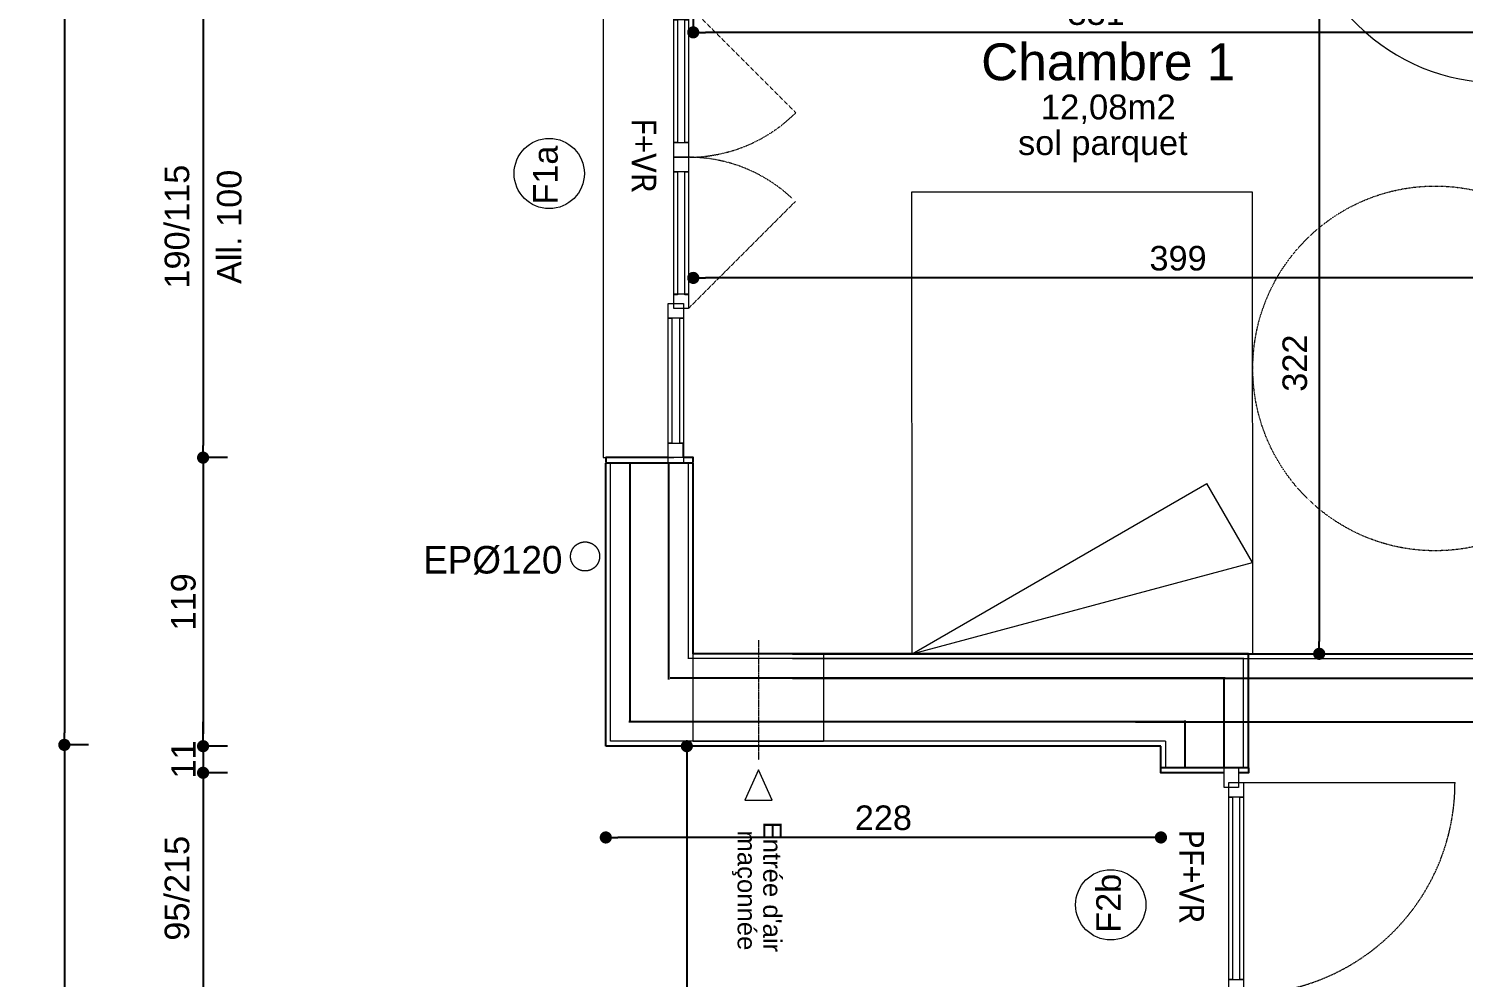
# Model space of a CAD drawing. Header units: centimetres. Extents: x 16433 to 114398, y -50094 to -12305.
# Drawn here: x 30839 to 31429, y -29435 to -29045 of the extents above; entities that cross this region are included whole.
import ezdxf

# ---------------------------------------------------------------- set-up
doc = ezdxf.new("R2010")
doc.units = ezdxf.units.CM
doc.header["$LTSCALE"] = 0.5
for name, pattern in [('prelem_vmc', [0.222222, 0.111111, -0.111111]), ('prlm_eu-4', [1.574803, 0.984252, -0.19685, 0.19685, -0.19685]), ('Style de ligne -1', [0.41664, 0.20828, -0.20836]), ('Style de ligne -2', [0.694425, 0.48607, -0.208355]), ('Style de ligne -5', [0.20828, 0.069425, -0.138855])]:
    doc.linetypes.add(name, pattern=pattern)
doc.layers.get('0').update_dxf_attribs({"linetype": 'CONTINUOUS'})
doc.layers.get('DEFPOINTS').update_dxf_attribs({"linetype": 'CONTINUOUS'})
doc.layers.add('3-BAT C-Niveau -2', color=7, linetype='CONTINUOUS')
doc.styles.add('Futura Book', font='')
doc.styles.add('Futura Std Book', font='')
doc.styles.add('Helvetica', font='')
doc.styles.add('Lucida Grande', font='')
doc.styles.get('Futura Book').set_extended_font_data('Futura Book')
doc.styles.get('Futura Std Book').set_extended_font_data('Futura Std Book')
doc.styles.get('Helvetica').set_extended_font_data('Helvetica')
doc.styles.get('Lucida Grande').set_extended_font_data('Lucida Grande')
doc.dimstyles.new('IS', dxfattribs={"dimtxt": 10.08724, "dimasz": 5.007446, "dimexe": 2, "dimexo": 10, "dimgap": 3, "dimtad": 1, "dimdec": 1, "dimtxsty": 'Helvetica', "dimblk": 'DOT', "dimblk1": 'DOT', "dimblk2": 'DOT', "dimcen": 0, "dimdle": 10, "dimazin": 0, "dimtfac": 0.8, "dimtdec": 1, "dimtix": 1, "dimtmove": 0, "dimatfit": 0, "dimldrblk": 'VW_FILLEDARROW-1', "dimfxl": 10, "dimfxlon": 1, "dimfrac": 2, "dimtolj": 1, "dimarcsym": 0})

# ---------------------------------------------------------------- blocks, each defined once
blk = doc.blocks.new('Groupe-55-1')
at = {"color": 7, "linetype": 'Continuous', "lineweight": 18}
for p, q in [((16523.13, -45693.04), (16586.08, -45823.61)), ((16523.13, -45693.04), (16549.22, -45830.59)), ((16523.13, -45693.04), (16614.5, -45799.12)), ((16586.08, -45823.61), (16614.55, -45799.07)), ((16586.08, -45823.61), (16549.15, -45830.6))]:
    blk.add_line(p, q, dxfattribs=at)
at = {"color": 7, "linetype": 'Continuous', "lineweight": 18, "flags": 128}
blk.add_lwpolyline([(16709.8, -45657.64), (16735.89, -45795.18), (16549.22, -45830.59), (16523.13, -45693.04)], close=True, dxfattribs=at)
blk = doc.blocks.new('PORTE 83_204')
at = {"color": 7, "linetype": 'Continuous', "lineweight": 13, "flags": 128}
for points in [[(38.5, 2.5), (38.5, 85.5), (42.5, 85.5), (42.5, 2.5)], [(-45.5, 2.5), (-41.5, 2.5), (-41.5, -2.5), (-45.5, -2.5)], [(41.5, 2.5), (45.5, 2.5), (45.5, -2.5), (41.5, -2.5)]]:
    blk.add_lwpolyline(points, close=True, dxfattribs=at)
at = {"color": 7, "linetype": 'Continuous', "lineweight": 5}
blk.add_arc((41.5, 2.5), 83.05, 92.06969, 180, dxfattribs=at)
at = {"color": 7, "insert": (28.91, 14.76), "char_height": 7.55165, "width": 66.7422, "attachment_point": 1, "rotation": 90, "line_spacing_factor": 0.962448, "style": 'Futura Book'}
blk.add_mtext('\\pt10.172,20.344,30.516,40.688,50.86,61.032,71.205,81.407,91.526,101.72,111.92,122.03,132.23,142.42,152.62,162.74,172.93,183.13,193.25,203.44,213.64,223.76;PP 83*204', dxfattribs=at)
blk = doc.blocks.new('Sol parquet')
at = {"color": 7, "insert": (0, -0.78), "char_height": 10.0872, "width": 92.0341, "attachment_point": 2, "line_spacing_factor": 0.834288, "style": 'Helvetica'}
blk.add_mtext('\\pt41.872,83.623;sol parquet', dxfattribs=at)
blk = doc.blocks.new('Groupe-65-1')
at = {"color": 7, "linetype": 'Style de ligne -5', "lineweight": 13}
blk.add_circle((16678.5, -45882.59), 75, dxfattribs=at)
at = {"color": 7}
blk.add_blockref('Groupe-55-1', (0, 0), dxfattribs=at)
for name, p, rotation in [('Sol parquet', (16749.97, -45729.93), 280.7235947438887), ('PORTE 83_204', (16840.08, -45881.31), 10.72417902868108)]:
    blk.add_blockref(name, p, dxfattribs=dict(at, rotation=rotation))
at = {"color": 7, "insert": (16784.8, -45725.6), "char_height": 15.1309, "width": 127.177, "attachment_point": 2, "rotation": 280.72359, "line_spacing_factor": 0.834288, "style": 'Helvetica'}
blk.add_mtext('\\pt38.084,75.851,113.77;Chambre 1\\P{\\H0.6752x;12,08m2}', dxfattribs=at)
blk = doc.blocks.new('FENETRE TYPE 1')
at = {"color": 7, "linetype": 'Style de ligne -1', "lineweight": 5}
for p, q in [((48.17, 60.17), (4, 16)), ((84.68, 59.99), (128.67, 16))]:
    blk.add_line(p, q, dxfattribs=at)
at = {"color": 7, "linetype": 'Continuous', "lineweight": 13}
blk.add_line((0, 16), (0, 14), dxfattribs=at)
at = {"color": 7, "linetype": 'Continuous', "lineweight": 25, "flags": 128}
for points in [[(-2, 18), (0, 18), (0, 14)], [(192, 18), (190, 18), (190, 14)], [(0, 8), (0, -18), (-2, -18)], [(190, 7.7), (190, -18), (192, -18)]]:
    blk.add_lwpolyline(points, dxfattribs=at)
at = {"color": 7, "linetype": 'Continuous', "lineweight": 13, "flags": 128}
for points in [[(-2, 14), (6, 14), (6, 8), (-2, 8)], [(4, 16), (10, 16), (10, 10), (4, 10)], [(10, 16), (60.46, 16), (60.46, 14.5), (10, 14.5)], [(60.46, 16), (66.46, 16), (66.46, 10), (60.46, 10)], [(66.46, 16), (72.46, 16), (72.46, 10), (66.46, 10)], [(72.46, 16), (123.05, 16), (123.05, 14.5), (72.46, 14.5)], [(122.67, 16), (128.67, 16), (128.67, 10), (122.67, 10)], [(126.67, 14), (132.67, 14), (132.67, 7.7), (126.67, 7.7)], [(132.67, 14), (184, 14), (184, 12.5), (132.67, 12.5)], [(184, 14), (192.25, 14), (192.25, 7.7), (184, 7.7)], [(184, 13.7), (190, 13.7), (190, 7.7), (184, 7.7)], [(10, 11.5), (60.46, 11.5), (60.46, 10), (10, 10)], [(72.46, 11.5), (123.05, 11.5), (123.05, 10), (72.46, 10)], [(132.67, 9.2), (184, 9.2), (184, 7.7), (132.67, 7.7)]]:
    blk.add_lwpolyline(points, close=True, dxfattribs=at)
blk.add_lwpolyline([(0, 10), (0, -19), (190, -19), (190, 10)], dxfattribs=at)
at = {"color": 7, "linetype": 'Style de ligne -1', "lineweight": 5}
for centre, radius, start, end in [((4, 16), 62.46, 360, 45), ((128.67, 16), 62.21, 136.63922, 180)]:
    blk.add_arc(centre, radius, start, end, dxfattribs=at)
at = {"color": 7, "insert": (50.38, 2.81), "char_height": 10.1607, "width": 41.3963, "attachment_point": 1, "line_spacing_factor": 0.978845, "style": 'Lucida Grande'}
blk.add_mtext('\\pt9.7767,19.549,29.334,39.109;F+VR ', dxfattribs=at)
blk = doc.blocks.new('_DOT')
at = {"color": 0, "linetype": 'ByBlock', "lineweight": -2}
blk.add_line((-0.5, 0), (-1, 0), dxfattribs=at)
at = {"color": 0, "linetype": 'ByBlock', "const_width": 0.5}
blk.add_lwpolyline([(-0.25, 0, 1), (0.25, 0, 1)], format="xyb", close=True, dxfattribs=at)
blk = doc.blocks.new('*D2391')
at = {"layer": '3-BAT C-Niveau -2', "color": 0, "linetype": 'Continuous', "lineweight": -2, "transparency": 16777216}
for p, q in [((31119.93, -29340.21), (31107.93, -29340.21)), ((31109.93, -29345.22), (31109.93, -29584.22)), ((31119.93, -29589.22), (31107.93, -29589.22))]:
    blk.add_line(p, q, dxfattribs=at)
at = {"layer": 'DEFPOINTS', "color": 0, "linetype": 'Continuous', "transparency": 16777216}
for p in [(31275.04, -29340.21), (31109.93, -29589.22), (31275.04, -29589.22)]:
    blk.add_point(p, dxfattribs=at)
at = {"layer": '3-BAT C-Niveau -2', "color": 0, "linetype": 'Continuous', "lineweight": -2, "transparency": 16777216, "xscale": 5.007446289062499, "yscale": 5.007446289062499, "zscale": 5.007446289062499}
for p, rotation in [((31109.93, -29340.21), 90), ((31109.93, -29589.22), 270)]:
    blk.add_blockref('_DOT', p, dxfattribs=dict(at, rotation=rotation))
at = {"layer": '3-BAT C-Niveau -2', "color": 0, "linetype": 'Continuous', "lineweight": 5, "transparency": 16777216, "insert": (31101.89, -29464.72), "char_height": 10.087, "attachment_point": 5, "rotation": 90, "style": 'Helvetica'}
blk.add_mtext('\\A1;249', dxfattribs=at)
blk = doc.blocks.new('VW_FILLEDARROW-1')
at = {"color": 0, "linetype": 'Continuous', "lineweight": 5, "flags": 128}
blk.add_lwpolyline([(-2, 0.54), (0, 0), (-2, -0.54)], close=True, dxfattribs=at)
blk = doc.blocks.new('Groupe-119-1')
at = {"color": 7, "linetype": 'Continuous', "lineweight": 5}
blk.add_circle((16689.45, -45509.63), 14.45, dxfattribs=at)
at = {"color": 7, "insert": (16675.64, -45505.52), "char_height": 10.087, "attachment_point": 1, "rotation": 10.72359, "line_spacing_factor": 0.834288, "style": 'Helvetica'}
blk.add_mtext('F1a', dxfattribs=at)
blk = doc.blocks.new('*D2490')
at = {"layer": '3-BAT C-Niveau -2', "color": 0, "linetype": 'Continuous', "lineweight": -2, "transparency": 16777216}
blk.add_line((31506.37, -29147.64), (31117.58, -29147.64), dxfattribs=at)
at = {"layer": 'DEFPOINTS', "color": 0, "linetype": 'Continuous', "transparency": 16777216}
for p in [(31511.38, -29115.14), (31112.57, -29147.64), (31112.57, -29221.55)]:
    blk.add_point(p, dxfattribs=at)
at = {"layer": '3-BAT C-Niveau -2', "color": 0, "linetype": 'Continuous', "lineweight": -2, "transparency": 16777216, "xscale": 5.007446289062499, "yscale": 5.007446289062499, "zscale": 5.007446289062499, "rotation": 180}
blk.add_blockref('_DOT', (31112.57, -29147.64), dxfattribs=at)
at = {"layer": '3-BAT C-Niveau -2', "color": 0, "linetype": 'Continuous', "lineweight": -2, "transparency": 16777216, "xscale": 5.007446289062499, "yscale": 5.007446289062499, "zscale": 5.007446289062499}
blk.add_blockref('_DOT', (31511.38, -29147.64), dxfattribs=at)
at = {"layer": '3-BAT C-Niveau -2', "color": 0, "linetype": 'Continuous', "lineweight": 5, "transparency": 16777216, "insert": (31311.98, -29139.6), "char_height": 10.087, "attachment_point": 5, "style": 'Helvetica'}
blk.add_mtext('\\A1;399', dxfattribs=at)
blk = doc.blocks.new('*D2541')
at = {"layer": '3-BAT C-Niveau -2', "color": 0, "linetype": 'Continuous', "lineweight": -2, "transparency": 16777216}
for p, q in [((31360.04, -28980.36), (31372.04, -28980.36)), ((31370.04, -28985.37), (31370.04, -29297.21)), ((31370.04, -29302.22), (31372.04, -29302.22))]:
    blk.add_line(p, q, dxfattribs=at)
at = {"layer": 'DEFPOINTS', "color": 0, "linetype": 'Continuous', "transparency": 16777216}
for p in [(31201.04, -28980.36), (31367.04, -29302.22), (31370.04, -29302.22)]:
    blk.add_point(p, dxfattribs=at)
at = {"layer": '3-BAT C-Niveau -2', "color": 0, "linetype": 'Continuous', "lineweight": -2, "transparency": 16777216, "xscale": 5.007446289062499, "yscale": 5.007446289062499, "zscale": 5.007446289062499}
for p, rotation in [((31370.04, -28980.36), 90), ((31370.04, -29302.22), 270)]:
    blk.add_blockref('_DOT', p, dxfattribs=dict(at, rotation=rotation))
at = {"layer": '3-BAT C-Niveau -2', "color": 0, "linetype": 'Continuous', "lineweight": 5, "transparency": 16777216, "insert": (31360.05, -29182.68), "char_height": 10.087, "attachment_point": 5, "rotation": 90, "style": 'Helvetica'}
blk.add_mtext('\\A1;322', dxfattribs=at)
blk = doc.blocks.new('*D2572')
at = {"layer": '3-BAT C-Niveau -2', "color": 0, "linetype": 'Continuous', "lineweight": -2, "transparency": 16777216}
for p, q in [((31112.57, -29036.65), (31112.57, -29048.65)), ((31444.04, -29036.65), (31444.04, -29048.65)), ((31439.03, -29046.65), (31117.58, -29046.65))]:
    blk.add_line(p, q, dxfattribs=at)
at = {"layer": 'DEFPOINTS', "color": 0, "linetype": 'Continuous', "transparency": 16777216}
for p in [(31112.57, -28980.36), (31444.04, -28984.36), (31112.57, -29046.65)]:
    blk.add_point(p, dxfattribs=at)
at = {"layer": '3-BAT C-Niveau -2', "color": 0, "linetype": 'Continuous', "lineweight": -2, "transparency": 16777216, "xscale": 5.007446289062499, "yscale": 5.007446289062499, "zscale": 5.007446289062499, "rotation": 180}
blk.add_blockref('_DOT', (31112.57, -29046.65), dxfattribs=at)
at = {"layer": '3-BAT C-Niveau -2', "color": 0, "linetype": 'Continuous', "lineweight": -2, "transparency": 16777216, "xscale": 5.007446289062499, "yscale": 5.007446289062499, "zscale": 5.007446289062499}
blk.add_blockref('_DOT', (31444.04, -29046.65), dxfattribs=at)
at = {"layer": '3-BAT C-Niveau -2', "color": 0, "linetype": 'Continuous', "lineweight": 5, "transparency": 16777216, "insert": (31278.3, -29038.61), "char_height": 10.087, "attachment_point": 5, "style": 'Helvetica'}
blk.add_mtext('\\A1;331', dxfattribs=at)
blk = doc.blocks.new('PORTE FENETRE TYPE 3bis')
at = {"color": 7, "linetype": 'Style de ligne -2', "lineweight": 5}
blk.add_line((4, 16), (4, 103), dxfattribs=at)
at = {"color": 7, "linetype": 'Continuous', "lineweight": 25, "flags": 128}
for points in [[(-2, 18), (0, 18), (0, 14)], [(97, 18), (95, 18), (95, 14)], [(0, 7.7), (0, -18), (-2, -18)], [(95, 7.7), (95, -18), (97, -18)]]:
    blk.add_lwpolyline(points, dxfattribs=at)
at = {"color": 7, "linetype": 'Continuous', "lineweight": 13, "flags": 128}
for points in [[(-2, 14), (6, 14), (6, 8), (-2, 8)], [(4, 16), (10, 16), (10, 10), (4, 10)], [(10, 16), (85, 16), (85, 14.5), (10, 14.5)], [(85, 16), (91, 16), (91, 10), (85, 10)], [(89, 14), (97, 14), (97, 8), (89, 8)], [(10, 11.5), (85, 11.5), (85, 10), (10, 10)]]:
    blk.add_lwpolyline(points, close=True, dxfattribs=at)
at = {"color": 7, "linetype": 'Style de ligne -2', "lineweight": 5}
blk.add_arc((4, 16), 87, 360, 90, dxfattribs=at)
at = {"color": 7, "insert": (23.21, -0.18), "char_height": 10.1607, "width": 49.196, "attachment_point": 1, "line_spacing_factor": 0.978845, "style": 'Lucida Grande'}
blk.add_mtext('\\pt9.7767,19.549,29.578,39.444,49.3;PF+VR ', dxfattribs=at)
blk = doc.blocks.new('*D2620')
at = {"layer": '3-BAT C-Niveau -2', "color": 0, "linetype": 'Continuous', "lineweight": -2, "transparency": 16777216}
for p, q in [((31076.6, -29377.75), (31076.6, -29375.75)), ((31299.92, -29377.75), (31081.61, -29377.75)), ((31304.93, -29377.75), (31304.93, -29375.75))]:
    blk.add_line(p, q, dxfattribs=at)
at = {"layer": 'DEFPOINTS', "color": 0, "linetype": 'Continuous', "transparency": 16777216}
for p in [(31076.6, -29377.75), (31076.6, -29381.75), (31304.93, -29381.75)]:
    blk.add_point(p, dxfattribs=at)
at = {"layer": '3-BAT C-Niveau -2', "color": 0, "linetype": 'Continuous', "lineweight": -2, "transparency": 16777216, "xscale": 5.007446289062499, "yscale": 5.007446289062499, "zscale": 5.007446289062499, "rotation": 180}
blk.add_blockref('_DOT', (31076.6, -29377.75), dxfattribs=at)
at = {"layer": '3-BAT C-Niveau -2', "color": 0, "linetype": 'Continuous', "lineweight": -2, "transparency": 16777216, "xscale": 5.007446289062499, "yscale": 5.007446289062499, "zscale": 5.007446289062499}
blk.add_blockref('_DOT', (31304.93, -29377.75), dxfattribs=at)
at = {"layer": '3-BAT C-Niveau -2', "color": 0, "linetype": 'Continuous', "lineweight": 5, "transparency": 16777216, "insert": (31190.77, -29369.71), "char_height": 10.087, "attachment_point": 5, "style": 'Helvetica'}
blk.add_mtext('\\A1;228', dxfattribs=at)
blk = doc.blocks.new('Groupe-167-1')
at = {"color": 7, "linetype": 'Continuous', "lineweight": 5}
blk.add_open_spline([(16541.43, -45557.9), (16542.63, -45556.84), (16543.13, -45555.32), (16543.64, -45553.8), (16543.32, -45552.23), (16543, -45550.66), (16541.94, -45549.46), (16540.88, -45548.26), (16539.36, -45547.76), (16537.84, -45547.25), (16536.27, -45547.57), (16534.7, -45547.89), (16533.5, -45548.95), (16532.3, -45550.01), (16531.79, -45551.53), (16531.29, -45553.05), (16531.61, -45554.62), (16531.93, -45556.19), (16532.99, -45557.39), (16534.05, -45558.59), (16535.57, -45559.1), (16537.09, -45559.6), (16538.66, -45559.28), (16540.23, -45558.96), (16541.43, -45557.9)], degree=2, knots=[0, 0, 0, 0.083333, 0.083333, 0.166667, 0.166667, 0.25, 0.25, 0.333333, 0.333333, 0.416667, 0.416667, 0.5, 0.5, 0.583333, 0.583333, 0.666667, 0.666667, 0.75, 0.75, 0.833333, 0.833333, 0.916667, 0.916667, 1, 1, 1], dxfattribs=at)
blk = doc.blocks.new('Groupe-168-1')
at = {"color": 7}
blk.add_blockref('Groupe-167-1', (0, 0), dxfattribs=at)
at = {"color": 7, "insert": (16529.3, -45487.21), "char_height": 11.3275, "width": 67.2097, "attachment_point": 1, "rotation": 280.72359, "line_spacing_factor": 0.962448, "style": 'Futura Std Book'}
blk.add_mtext('\\pt10.767,21.522,32.283,43.033,53.794,64.555;EPØ120', dxfattribs=at)
blk = doc.blocks.new('Groupe-173-1')
at = {"color": 7, "linetype": 'Continuous', "lineweight": 5}
blk.add_circle((16436.92, -45792.52), 14.45, dxfattribs=at)
at = {"color": 7, "insert": (16424.51, -45788.82), "char_height": 10.0872, "width": 24.3155, "attachment_point": 1, "rotation": 10.72359, "line_spacing_factor": 0.834288, "style": 'Helvetica'}
blk.add_mtext('\\pt6.9612,14.384,21.577,28.769;F2b', dxfattribs=at)
blk = doc.blocks.new('*D2629')
at = {"layer": '3-BAT C-Niveau -2', "color": 0, "linetype": 'Continuous', "lineweight": -2, "transparency": 16777216}
for p, q in [((30920.95, -29351.15), (30908.95, -29351.15)), ((30910.95, -29356.16), (30910.95, -29441.15)), ((30920.95, -29446.15), (30908.95, -29446.15))]:
    blk.add_line(p, q, dxfattribs=at)
at = {"layer": 'DEFPOINTS', "color": 0, "linetype": 'Continuous', "transparency": 16777216}
for p in [(31338.9, -29351.15), (30910.95, -29446.15), (31310.95, -29446.15)]:
    blk.add_point(p, dxfattribs=at)
at = {"layer": '3-BAT C-Niveau -2', "color": 0, "linetype": 'Continuous', "lineweight": -2, "transparency": 16777216, "xscale": 5.007446289062499, "yscale": 5.007446289062499, "zscale": 5.007446289062499}
for p, rotation in [((30910.95, -29351.15), 90), ((30910.95, -29446.15), 270)]:
    blk.add_blockref('_DOT', p, dxfattribs=dict(at, rotation=rotation))
at = {"layer": '3-BAT C-Niveau -2', "color": 0, "linetype": 'Continuous', "lineweight": 5, "transparency": 16777216, "insert": (30900.26, -29398.65), "char_height": 10.087, "attachment_point": 5, "rotation": 90, "style": 'Helvetica'}
blk.add_mtext('\\A1;95/215', dxfattribs=at)
blk = doc.blocks.new('*D2630')
at = {"layer": '3-BAT C-Niveau -2', "color": 0, "linetype": 'Continuous', "lineweight": -2, "transparency": 16777216}
for p, q in [((30910.95, -29335.2), (30910.95, -29330.2)), ((30920.95, -29340.21), (30908.95, -29340.21)), ((30910.95, -29340.21), (30910.95, -29351.15)), ((30920.95, -29351.15), (30908.95, -29351.15)), ((30910.95, -29356.16), (30910.95, -29361.17))]:
    blk.add_line(p, q, dxfattribs=at)
at = {"layer": 'DEFPOINTS', "color": 0, "linetype": 'Continuous', "transparency": 16777216}
for p in [(31076.57, -29340.21), (30910.95, -29351.15), (31338.9, -29351.15)]:
    blk.add_point(p, dxfattribs=at)
at = {"layer": '3-BAT C-Niveau -2', "color": 0, "linetype": 'Continuous', "lineweight": -2, "transparency": 16777216, "xscale": 5.007446289062499, "yscale": 5.007446289062499, "zscale": 5.007446289062499}
for p, rotation in [((30910.95, -29340.21), 270), ((30910.95, -29351.15), 90)]:
    blk.add_blockref('_DOT', p, dxfattribs=dict(at, rotation=rotation))
at = {"layer": '3-BAT C-Niveau -2', "color": 0, "linetype": 'Continuous', "lineweight": 5, "transparency": 16777216, "insert": (30902.9, -29345.68), "char_height": 10.087, "attachment_point": 5, "rotation": 90, "style": 'Helvetica'}
blk.add_mtext('\\A1;11', dxfattribs=at)
blk = doc.blocks.new('*D2631')
at = {"layer": '3-BAT C-Niveau -2', "color": 0, "linetype": 'Continuous', "lineweight": -2, "transparency": 16777216}
for p, q in [((30920.95, -29221.55), (30908.95, -29221.55)), ((30910.95, -29226.56), (30910.95, -29335.2)), ((30920.95, -29340.21), (30908.95, -29340.21))]:
    blk.add_line(p, q, dxfattribs=at)
at = {"layer": 'DEFPOINTS', "color": 0, "linetype": 'Continuous', "transparency": 16777216}
for p in [(31086.3, -29221.55), (30910.95, -29340.21), (31076.57, -29340.21)]:
    blk.add_point(p, dxfattribs=at)
at = {"layer": '3-BAT C-Niveau -2', "color": 0, "linetype": 'Continuous', "lineweight": -2, "transparency": 16777216, "xscale": 5.007446289062499, "yscale": 5.007446289062499, "zscale": 5.007446289062499}
for p, rotation in [((30910.95, -29221.55), 90), ((30910.95, -29340.21), 270)]:
    blk.add_blockref('_DOT', p, dxfattribs=dict(at, rotation=rotation))
at = {"layer": '3-BAT C-Niveau -2', "color": 0, "linetype": 'Continuous', "lineweight": 5, "transparency": 16777216, "insert": (30902.9, -29280.88), "char_height": 10.087, "attachment_point": 5, "rotation": 90, "style": 'Helvetica'}
blk.add_mtext('\\A1;119', dxfattribs=at)
blk = doc.blocks.new('*D2632')
at = {"layer": '3-BAT C-Niveau -2', "color": 0, "linetype": 'Continuous', "lineweight": -2, "transparency": 16777216}
for p, q in [((30920.95, -29031.55), (30908.95, -29031.55)), ((30910.95, -29036.56), (30910.95, -29216.54)), ((30920.95, -29221.55), (30908.95, -29221.55))]:
    blk.add_line(p, q, dxfattribs=at)
at = {"layer": 'DEFPOINTS', "color": 0, "linetype": 'Continuous', "transparency": 16777216}
for p in [(31082.5, -29031.55), (30910.95, -29221.55), (31086.3, -29221.55)]:
    blk.add_point(p, dxfattribs=at)
at = {"layer": '3-BAT C-Niveau -2', "color": 0, "linetype": 'Continuous', "lineweight": -2, "transparency": 16777216, "xscale": 5.007446289062499, "yscale": 5.007446289062499, "zscale": 5.007446289062499}
for p, rotation in [((30910.95, -29031.55), 90), ((30910.95, -29221.55), 270)]:
    blk.add_blockref('_DOT', p, dxfattribs=dict(at, rotation=rotation))
at = {"layer": '3-BAT C-Niveau -2', "color": 0, "linetype": 'Continuous', "lineweight": 5, "transparency": 16777216, "insert": (30900.26, -29126.55), "char_height": 10.0872, "attachment_point": 5, "rotation": 90, "style": 'Helvetica'}
blk.add_mtext('\\A1;190/115', dxfattribs=at)
blk = doc.blocks.new('*D2638')
at = {"layer": '3-BAT C-Niveau -2', "color": 0, "linetype": 'Continuous', "lineweight": -2, "transparency": 16777216}
for p, q in [((30863.88, -29339.68), (30851.88, -29339.68)), ((30853.88, -29344.69), (30853.88, -29584.22)), ((30863.88, -29589.22), (30851.88, -29589.22))]:
    blk.add_line(p, q, dxfattribs=at)
at = {"layer": 'DEFPOINTS', "color": 0, "linetype": 'Continuous', "transparency": 16777216}
for p in [(31077.07, -29339.68), (30853.88, -29589.22), (31076.57, -29589.22)]:
    blk.add_point(p, dxfattribs=at)
at = {"layer": '3-BAT C-Niveau -2', "color": 0, "linetype": 'Continuous', "lineweight": -2, "transparency": 16777216, "xscale": 5.007446289062499, "yscale": 5.007446289062499, "zscale": 5.007446289062499}
for p, rotation in [((30853.88, -29339.68), 90), ((30853.88, -29589.22), 270)]:
    blk.add_blockref('_DOT', p, dxfattribs=dict(at, rotation=rotation))
at = {"layer": '3-BAT C-Niveau -2', "color": 0, "linetype": 'Continuous', "lineweight": 5, "transparency": 16777216, "insert": (30845.84, -29464.45), "char_height": 10.087, "attachment_point": 5, "rotation": 90, "style": 'Helvetica'}
blk.add_mtext('\\A1;250', dxfattribs=at)
blk = doc.blocks.new('*D2639')
at = {"layer": '3-BAT C-Niveau -2', "color": 0, "linetype": 'Continuous', "lineweight": -2, "transparency": 16777216}
for p, q in [((30863.88, -28649.53), (30851.88, -28649.53)), ((30853.88, -28654.54), (30853.88, -29334.67)), ((30863.88, -29339.68), (30851.88, -29339.68))]:
    blk.add_line(p, q, dxfattribs=at)
at = {"layer": 'DEFPOINTS', "color": 0, "linetype": 'Continuous', "transparency": 16777216}
for p in [(30956.04, -28649.53), (30853.88, -29339.68), (31077.07, -29339.68)]:
    blk.add_point(p, dxfattribs=at)
at = {"layer": '3-BAT C-Niveau -2', "color": 0, "linetype": 'Continuous', "lineweight": -2, "transparency": 16777216, "xscale": 5.007446289062499, "yscale": 5.007446289062499, "zscale": 5.007446289062499}
for p, rotation in [((30853.88, -28649.53), 90), ((30853.88, -29339.68), 270)]:
    blk.add_blockref('_DOT', p, dxfattribs=dict(at, rotation=rotation))
at = {"layer": '3-BAT C-Niveau -2', "color": 0, "linetype": 'Continuous', "lineweight": 5, "transparency": 16777216, "insert": (30845.84, -28994.61), "char_height": 10.087, "attachment_point": 5, "rotation": 90, "style": 'Helvetica'}
blk.add_mtext('\\A1;690', dxfattribs=at)
blk = doc.blocks.new('MTC 125-H3')
at = {"color": 8, "linetype": 'prlm_eu-4', "lineweight": 18, "true_color": 0x808080}
for q in [(0, 25.57), (0, 19.68)]:
    blk.add_line((0, -23.6), q, dxfattribs=at)
at = {"color": 7, "linetype": 'Continuous', "lineweight": 18, "flags": 128}
blk.add_lwpolyline([(3.09, 42.18), (-3.09, 42.18), (-5.59, 42.18), (0, 29.68), (5.59, 42.18)], close=True, dxfattribs=at)
at = {"color": 7, "linetype": 'Continuous', "lineweight": 13, "flags": 128}
blk.add_lwpolyline([(-26.8, 18.02), (26.8, 18.02), (26.8, -18), (-26.8, -18)], close=True, dxfattribs=at)
at = {"color": 1, "linetype": 'prelem_vmc', "lineweight": 13, "flags": 128}
blk.add_lwpolyline([(-26.8, 18.02), (26.8, 18.02), (26.8, -18), (-26.8, -18)], close=True, dxfattribs=at)
at = {"color": 7, "insert": (-9.53, 77.85), "char_height": 7.5654, "width": 70.8268, "attachment_point": 2, "rotation": 90, "line_spacing_factor": 0.834288, "style": 'Helvetica'}
blk.add_mtext("\\pt41.867,83.598;Entrée d'air\\P maçonnée", dxfattribs=at)

msp = doc.modelspace()

# ---------------------------------------------------------------- linework, layer by layer
at = {"layer": '3-BAT C-Niveau -2', "color": 7, "linetype": 'Continuous', "lineweight": 5}
for p, q in [((31076.571, -29340.21), (31076.571, -29223.798)), ((31078.571, -29338.099), (31078.571, -29223.798)), ((31086.571, -29329.654), (31086.571, -29223.798)), ((31110.571, -29304.321), (31110.571, -29223.798)), ((31112.571, -29302.21), (31112.571, -29223.798)), ((31340.897, -29302.21), (31112.571, -29302.21)), ((31153.455, -29302.22), (31511.368, -29302.22)), ((31340.897, -29349.155), (31340.897, -29302.21)), ((31339.002, -29304.21), (31110.676, -29304.21)), ((31153.455, -29304.22), (31511.368, -29304.22)), ((31338.897, -29349.155), (31338.897, -29304.321)), ((31153.455, -29312.22), (31511.368, -29312.22)), ((31314.37, -29330.21), (31086.044, -29330.21)), ((31314.897, -29349.155), (31314.897, -29329.654)), ((31306.791, -29338.21), (31078.465, -29338.21)), ((31306.897, -29349.155), (31306.897, -29338.099)), ((31304.897, -29340.21), (31076.571, -29340.21)), ((31304.897, -29349.155), (31304.897, -29340.21))]:
    msp.add_line(p, q, dxfattribs=at)
at = {"layer": '3-BAT C-Niveau -2', "color": 7, "linetype": 'Continuous', "lineweight": 25}
for p, q in [((31112.571, -29223.798), (31076.571, -29223.798)), ((31076.571, -29340.21), (31076.571, -29223.798)), ((31086.571, -29329.654), (31086.571, -29223.798)), ((31102.571, -29312.766), (31102.571, -29223.798)), ((31112.571, -29302.21), (31112.571, -29223.798)), ((31340.897, -29302.21), (31112.571, -29302.21)), ((31153.455, -29302.22), (31511.368, -29302.22)), ((31340.897, -29349.155), (31340.897, -29302.21)), ((31331.423, -29312.21), (31103.097, -29312.21)), ((31153.455, -29312.22), (31511.368, -29312.22)), ((31330.428, -29312.22), (31774.925, -29312.22)), ((31330.428, -29312.22), (31774.925, -29312.22)), ((31330.897, -29349.155), (31330.897, -29312.766)), ((31314.37, -29330.21), (31086.044, -29330.21)), ((31294.428, -29330.22), (31774.925, -29330.22)), ((31294.428, -29330.22), (31332.628, -29330.22)), ((31314.897, -29349.155), (31314.897, -29329.654)), ((31350.628, -29330.22), (31774.925, -29330.22)), ((31304.897, -29340.21), (31076.571, -29340.21)), ((31304.897, -29349.155), (31304.897, -29340.21)), ((31340.897, -29349.155), (31304.897, -29349.155))]:
    msp.add_line(p, q, dxfattribs=at)

# ---------------------------------------------------------------- block references
at = {"layer": '3-BAT C-Niveau -2', "color": 7}
for name, p, rotation in [('Groupe-65-1', (-16766.963, -37034.655), 79.27640525614329), ('FENETRE TYPE 1', (31094.571, -29031.548), 270.0000000000295), ('Groupe-119-1', (-16766.963, -37034.655), 79.27640525614329), ('Groupe-168-1', (-16766.963, -37034.655), 79.27640525614329), ('MTC 125-H3', (31139.371, -29320.21), 180.0000000000319), ('PORTE FENETRE TYPE 3bis', (31322.897, -29351.155), 270.0000000000313), ('Groupe-173-1', (-16766.963, -37034.655), 79.27640525614329)]:
    msp.add_blockref(name, p, dxfattribs=dict(at, rotation=rotation))

# ---------------------------------------------------------------- texts
at = {"layer": '3-BAT C-Niveau -2', "color": 7, "insert": (30916.661, -29150.145), "char_height": 10.08724, "width": 64.17406, "attachment_point": 1, "rotation": 90, "line_spacing_factor": 0.834288, "style": 'Helvetica'}
msp.add_mtext('\\pt19.791,39.592,59.384,79.175,98.976,118.73,138.6;All. 100\\P', dxfattribs=at)

# ---------------------------------------------------------------- dimensions: what is measured, and where the dimension line sits
at = {"layer": '3-BAT C-Niveau -2', "color": 7, "linetype": 'Continuous', "lineweight": 5}
for base, p1, p2, override, picture, middle in [((30853.882, -29339.682), (30956.037, -28649.534), (31077.071, -29339.682), {"dimtxt": 10.08724, "dimdec": 0, "dimpost": '<>', "dimtxsty": 'Helvetica', "dimtmove": 2}, '*D2639', (30845.839, -28994.608)), ((30910.945, -29221.548), (31082.502, -29031.548), (31086.302, -29221.548), {"dimtxt": 10.08724, "dimdec": 0, "dimpost": '<>/115', "dimtxsty": 'Helvetica', "dimtmove": 2}, '*D2632', (30900.26, -29126.548)), ((30910.945, -29340.21), (31086.302, -29221.548), (31076.571, -29340.21), {"dimtxt": 10.08724, "dimdec": 0, "dimpost": '<>', "dimtxsty": 'Helvetica', "dimtmove": 2}, '*D2631', (30902.902, -29280.879)), ((30910.945, -29351.155), (31076.571, -29340.21), (31338.897, -29351.155), {"dimtxt": 10.08724, "dimdec": 0, "dimpost": '<>', "dimtxsty": 'Helvetica', "dimtmove": 2}, '*D2630', (30902.902, -29345.682)), ((30853.882, -29589.223), (31077.071, -29339.682), (31076.571, -29589.223), {"dimtxt": 10.08724, "dimdec": 0, "dimpost": '<>', "dimtxsty": 'Helvetica', "dimtmove": 2}, '*D2638', (30845.839, -29464.453)), ((31109.93, -29589.223), (31275.037, -29340.213), (31275.037, -29589.223), {"dimtxt": 10.08724, "dimpost": '<>', "dimtxsty": 'Helvetica', "dimtmove": 2}, '*D2391', (31101.886, -29464.718)), ((30910.945, -29446.155), (31338.897, -29351.155), (31310.952, -29446.155), {"dimtxt": 10.08724, "dimdec": 0, "dimpost": '<>/215', "dimtxsty": 'Helvetica', "dimtmove": 2}, '*D2629', (30900.26, -29398.655))]:
    dim = msp.add_linear_dim(base=base, p1=p1, p2=p2, angle=90, dimstyle='IS', override=override, dxfattribs=at)
    dim.commit()
    dim.dimension.update_dxf_attribs({"geometry": picture, "text_midpoint": middle})
dim = msp.add_linear_dim(base=(31370.037, -29302.22), p1=(31201.037, -28980.361), p2=(31367.037, -29302.22), angle=90, dimstyle='IS', override={"dimtxt": 10.08724, "dimdec": 0, "dimpost": '<>', "dimtxsty": 'Helvetica', "dimtmove": 2}, dxfattribs=at)
dim.commit()
dim.dimension.update_dxf_attribs({"geometry": '*D2541', "text_midpoint": (31360.052, -29182.684), "dimtype": 160})
for base, p1, p2, override, picture, middle in [((31112.571, -29046.655), (31444.038, -28984.361), (31112.571, -28980.361), {"dimtxt": 10.08724, "dimdec": 0, "dimpost": '<>', "dimtxsty": 'Helvetica', "dimtmove": 2}, '*D2572', (31278.304, -29038.611)), ((31112.571, -29147.645), (31511.381, -29115.145), (31112.571, -29221.548), {"dimtxt": 10.08724, "dimdec": 0, "dimpost": '<>', "dimtxsty": 'Helvetica', "dimse1": 1, "dimse2": 1, "dimtmove": 2}, '*D2490', (31311.976, -29139.601)), ((31076.604, -29377.751), (31304.93, -29381.751), (31076.604, -29381.751), {"dimtxt": 10.08724, "dimdec": 0, "dimpost": '<>', "dimtxsty": 'Helvetica', "dimtmove": 2}, '*D2620', (31190.767, -29369.708))]:
    dim = msp.add_linear_dim(base=base, p1=p1, p2=p2, dimstyle='IS', override=override, dxfattribs=at)
    dim.commit()
    dim.dimension.update_dxf_attribs({"geometry": picture, "text_midpoint": middle})

doc.saveas('drawing.dxf')
